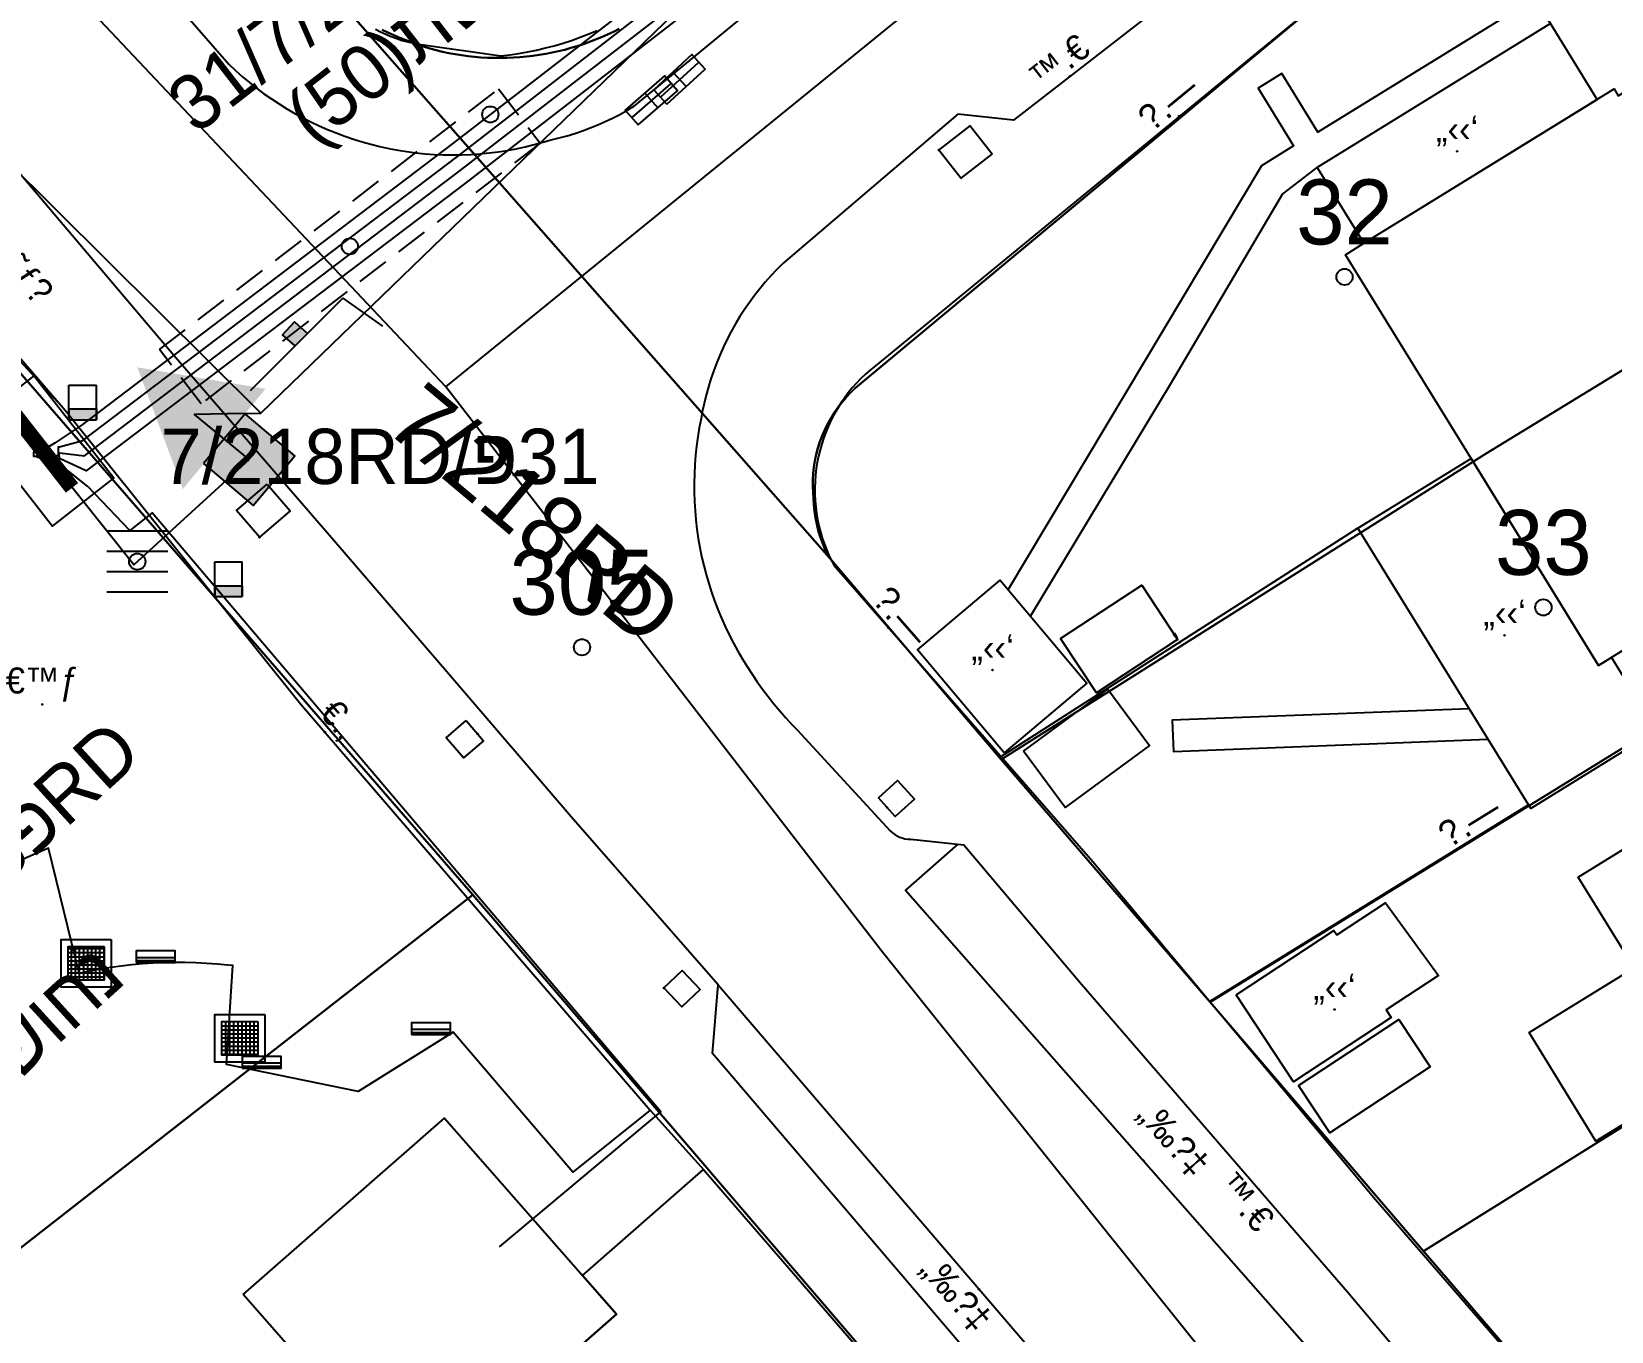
# Model space of a CAD drawing. Header units: metres. Extents: x 218299 to 220222, y 572714 to 574340.
# Drawn here: x 218847.65 to 218896.27, y 573191.46 to 573231.48 of the extents above; entities that cross this region are included whole.
import ezdxf
from ezdxf.enums import TextEntityAlignment as Align

# ---------------------------------------------------------------- set-up
doc = ezdxf.new("R2010")
doc.units = ezdxf.units.M
doc.header["$MEASUREMENT"] = 0
doc.linetypes.add('DASH15', pattern=[1.5, 1, -0.5])
for name, color, linetype in [('1602', 44, 'Continuous'), ('1603', 44, 'Continuous'), ('6011', 10, 'Continuous'), ('6091', 102, 'CABLEUNDEXIST03'), ('6151', 102, 'CABLEUNDEXIST03'), ('6201', 7, 'Continuous'), ('6241', 7, 'Continuous'), ('6370', 7, 'Continuous'), ('6512', 7, 'Continuous'), ('6522', 1, 'Continuous'), ('65231', 1, 'Continuous'), ('6701', 7, 'DASH15'), ('68154', 7, 'Continuous'), ('6910', 102, 'Continuous'), ('6911', 3, 'Continuous'), ('6916', 7, 'Continuous'), ('A_POINTS', 2, 'Continuous'), ('M2200', 253, 'Continuous'), ('M2207', 253, 'Continuous'), ('M2220', 253, 'Continuous'), ('M2401', 7, 'Continuous'), ('M2404', 7, 'Continuous'), ('M2407', 253, 'Continuous'), ('M2408', 253, 'Continuous'), ('M2420', 253, 'Continuous'), ('M2430', 253, 'Continuous'), ('M2601', 253, 'Continuous'), ('M2602', 253, 'Continuous'), ('M2605', 253, 'Continuous'), ('M2802', 253, 'Continuous'), ('M2809', 253, 'Continuous'), ('M4903', 253, 'Continuous'), ('M5202', 253, 'Continuous'), ('M5235', 253, 'Continuous'), ('M5250', 253, 'Continuous'), ('m5260', 253, 'Continuous')]:
    doc.layers.add(name, color=color, linetype=linetype)
doc.styles.add('HEBTXT', font='HEBTXT')
doc.styles.add('MAVAT_HEBTXT', font='HEBTXT')
doc.linetypes.add('CABLEUNDEXIST03', pattern='A,3.5,[222,elecad.shx,S=0.01,R=0,X=0,Y=0],1.5', length=5)

# ---------------------------------------------------------------- blocks, each defined once
blk = doc.blocks.new('6910')
at = {"layer": 'A_POINTS'}
blk.add_circle((0, 0), 0.25, dxfattribs=at)
at = {"color": 0, "style": 'HEBTXT', "flags": 1}
blk.add_attdef('CODE', (-2.918, 6.399), '', height=1.7, dxfattribs=at)
at = {"color": 0, "style": 'HEBTXT'}
for tag, p in [('PATH', (0.169, 4.708)), ('HTCH', (0.169, 2.708))]:
    blk.add_attdef(tag, text='', height=1.7, dxfattribs=at).set_placement(p, align=Align.MIDDLE_CENTER)
blk = doc.blocks.new('6911')
at = {"layer": 'A_POINTS'}
blk.add_circle((0, 0), 0.25, dxfattribs=at)
at = {"color": 0, "style": 'HEBTXT', "flags": 1}
blk.add_attdef('CODE', (-2.918, 6.399), '', height=1.7, dxfattribs=at)
at = {"color": 0, "style": 'HEBTXT'}
for tag, p in [('PATH', (0.169, 4.708)), ('HTCH', (0.169, 2.708))]:
    blk.add_attdef(tag, text='', height=1.7, dxfattribs=at).set_placement(p, align=Align.MIDDLE_CENTER)
blk = doc.blocks.new('68154')
at = {"color": 0}
for p, q in [((0.9375, 0.9375), (-0.9375, 0.9375)), ((0.9375, 0.3125), (-0.9375, 0.3125)), ((0.9375, -0.3125), (-0.9375, -0.3125)), ((0.9375, -0.9375), (-0.9375, -0.9375))]:
    blk.add_line(p, q, dxfattribs=at)
at = {"layer": 'A_POINTS'}
blk.add_circle((0, 0), 0.25, dxfattribs=at)
blk = doc.blocks.new('6522')
at = {"color": 0}
for points in [[(0.707, 0.707), (3.55, 3.55), (4.778, 2.689)], [(2.084, 2.082), (1.693, 2.422), (2.067, 2.83), (2.465, 2.465)]]:
    blk.add_lwpolyline(points, dxfattribs=at)
blk.add_solid([(2.083, 2.083), (1.693, 2.422), (2.465, 2.465), (2.067, 2.83)], dxfattribs=at)
at = {"color": 0, "style": 'HEBTXT'}
blk.add_attdef('PLACE', (4.757, 3.899), '', height=1.7, dxfattribs=at)
blk = doc.blocks.new('6201')
at = {"color": 0}
blk.add_solid([(-2, 1), (2, 1), (0, 4.464)], dxfattribs=at)
at = {"color": 0, "style": 'HEBTXT'}
for tag, p, height in [('TRN_NAME', (2.777, 4.893), 3), ('POWER', (2.777, 1.493), 2)]:
    blk.add_attdef(tag, p, '', height=height, dxfattribs=at)
blk = doc.blocks.new('6370')
at = {"color": 0}
blk.add_lwpolyline([(-1, -1), (1, -1), (1, 1), (-1, 1)], close=True, dxfattribs=at)
for points in [[(-0.991, 1.013), (1.003, 1.013), (-0.991, -1.013)], [(-0.991, -1.013), (1.003, -1.013), (1.003, 1.013)]]:
    blk.add_solid(points, dxfattribs=at)
at = {"color": 0, "style": 'HEBTXT'}
blk.add_attdef('POLE_NUM', (2.033, 2.706), '', height=2, dxfattribs=at)
at = {"color": 0, "style": 'HEBTXT', "flags": 1}
blk.add_attdef('MAP_TYPE', (2.063, -0.224), '', height=2, dxfattribs=at)
blk = doc.blocks.new('6241')
at = {"color": 0}
blk.add_lwpolyline([(-2, -1.2), (2, -1.2), (2, 1.2), (-2, 1.2)], close=True, dxfattribs=at)
blk.add_lwpolyline([(-2, -1.2), (2, -1.2), (2, 1.2), (-2, 1.2)], close=True, dxfattribs=at)
at = {"color": 0, "const_width": 0.48}
blk.add_lwpolyline([(-1.44, 0), (1.44, 0)], dxfattribs=at)
blk.add_lwpolyline([(-1.44, 0), (1.44, 0)], dxfattribs=at)
at = {"color": 0, "style": 'HEBTXT'}
blk.add_attdef('PIL_NAME', (2.42, 1.776), '', height=1.7, dxfattribs=at)
at = {"color": 0, "style": 'HEBTXT', "flags": 1}
for tag, p in [('TYPE', (2.43, -0.61)), ('MAP_TYPE', (2.423, -2.677))]:
    blk.add_attdef(tag, p, '', height=1.7, dxfattribs=at)
blk = doc.blocks.new('6916')
at = {"layer": 'A_POINTS'}
blk.add_circle((0, 0), 0.25, dxfattribs=at)
at = {"color": 0, "style": 'HEBTXT'}
for tag, p in [('HTCH', (0.006, 3.527)), ('PIPE', (0.049, 1.33))]:
    blk.add_attdef(tag, text='', height=1.7, dxfattribs=at).set_placement(p, align=Align.MIDDLE_CENTER)
blk = doc.blocks.new('1603')
at = {"layer": 'A_POINTS'}
blk.add_circle((0, 0), 0.25, dxfattribs=at)
at = {"color": 0, "style": 'HEBTXT'}
blk.add_attdef('PARCEL_NUM', text='', height=2, dxfattribs=at).set_placement((0, 1), align=Align.CENTER)
at = {"color": 0, "style": 'HEBTXT', "flags": 1}
blk.add_attdef('LOT_NUM', text='', height=2, dxfattribs=at).set_placement((0, -2.5), align=Align.CENTER)
blk = doc.blocks.new('M2404')
blk.add_circle((0, 0), 0.025)
at = {"style": 'MAVAT_HEBTXT'}
blk.add_attdef('NAME', text='', height=0.8, dxfattribs=at).set_placement((0, 1.592), align=Align.MIDDLE)
blk = doc.blocks.new('M2408')
blk.add_circle((0, 0), 0.025)
at = {"style": 'MAVAT_HEBTXT'}
blk.add_attdef('NAME', text='', height=0.8, dxfattribs=at).set_placement((0, 1.592), align=Align.MIDDLE)
blk = doc.blocks.new('M2809')
blk.add_circle((0, 0), 0.025)
at = {"style": 'MAVAT_HEBTXT'}
blk.add_attdef('NAME', text='', height=0.8, dxfattribs=at).set_placement((0, 1.592), align=Align.MIDDLE)
blk = doc.blocks.new('M2601')
blk.add_circle((0, 0), 0.025)
at = {"style": 'MAVAT_HEBTXT'}
blk.add_attdef('NAME', text='', height=0.8, dxfattribs=at).set_placement((0, 1.592), align=Align.MIDDLE)
blk = doc.blocks.new('M2602')
blk.add_circle((0, 0), 0.025)
at = {"style": 'MAVAT_HEBTXT'}
blk.add_attdef('NAME', text='', height=0.8, dxfattribs=at).set_placement((0, 1.592), align=Align.MIDDLE)
blk = doc.blocks.new('M2605')
blk.add_circle((0, 0), 0.025)
at = {"style": 'MAVAT_HEBTXT'}
blk.add_attdef('NAME', text='', height=0.8, dxfattribs=at).set_placement((0, 1.592), align=Align.MIDDLE)
blk = doc.blocks.new('M2207')
blk.add_circle((0, 0), 0.025)
at = {"style": 'MAVAT_HEBTXT'}
blk.add_attdef('NAME', text='', height=0.8, dxfattribs=at).set_placement((0, 1.592), align=Align.MIDDLE)
blk = doc.blocks.new('M5250')
blk.add_circle((0, 0), 0.025)
at = {"style": 'MAVAT_HEBTXT'}
blk.add_attdef('NAME', text='', height=0.8, dxfattribs=at).set_placement((0, 1.25), align=Align.MIDDLE)
blk = doc.blocks.new('M2430')
blk.add_circle((0, 0), 0.025)
at = {"style": 'MAVAT_HEBTXT'}
blk.add_attdef('NAME', text='', height=0.8, dxfattribs=at).set_placement((0, 1.25), align=Align.MIDDLE)
blk = doc.blocks.new('M4903')
blk.add_lwpolyline([(-1.602, -0.586), (1.602, -0.586), (1.602, 0.625), (-1.602, 0.625)], close=True)
for points in [[(-1.57, 0), (1.57, 0)], [(0, 0.625), (0, -0.586)]]:
    blk.add_lwpolyline(points)
at = {"style": 'MAVAT_HEBTXT', "flags": 1}
for tag, p in [('MARK', (0, 1.875)), ('IL', (0, -6.973))]:
    blk.add_attdef(tag, text='', height=0.8, dxfattribs=at).set_placement(p, align=Align.MIDDLE)
at = {"style": 'MAVAT_HEBTXT'}
for tag, p in [('HEIGHT', (0, -1.837)), ('NAME', (0, -4.405))]:
    blk.add_attdef(tag, text='', height=0.8, dxfattribs=at).set_placement(p, align=Align.MIDDLE)
blk = doc.blocks.new('M5202')
blk.add_lwpolyline([(-2, -0.53), (2, -0.53), (2, 0.67), (-2, 0.67)], close=True)
for points in [[(-2, 0), (2, 0)], [(-2, -0.33), (2, -0.33)]]:
    blk.add_lwpolyline(points)
at = {"style": 'MAVAT_HEBTXT', "flags": 1}
for tag, p in [('MARK', (0, 1.92)), ('HEIGHT', (0, -1.78)), ('NAME', (0, -4.35))]:
    blk.add_attdef(tag, text='', height=0.8, dxfattribs=at).set_placement(p, align=Align.MIDDLE)
blk = doc.blocks.new('*U89')
at = {"linetype": 'Continuous'}
for p, q in [((-0.845, 0), (-0.845, -0.663)), ((0.845, 0), (0.845, -0.663))]:
    blk.add_line(p, q, dxfattribs=at)
blk.add_solid([(-0.845, 0), (-0.845, -0.663), (0.845, -0.663)], dxfattribs=at)
at = {"linetype": 'Continuous', "extrusion": (0, 0, -1)}
blk.add_solid([(0.845, 0), (-0.845, 0), (-0.845, -0.663)], dxfattribs=at)
blk = doc.blocks.new('M5235')
for points in [[(-0.845, 1.471), (0.845, 1.471)], [(-0.845, -0.663), (-0.845, 1.471)], [(0.845, -0.663), (0.845, 1.471)], [(-0.845, 0), (0.845, 0)], [(-0.845, -0.663), (0.845, -0.663)]]:
    blk.add_lwpolyline(points)
at = {"linetype": 'Continuous'}
blk.add_blockref('*U89', (0, 0), dxfattribs=at)
at = {"style": 'MAVAT_HEBTXT', "flags": 1}
for tag, p in [('MARK', (0, 2.721)), ('HEIGHT', (0, -1.915)), ('NAME', (0, -4.483))]:
    blk.add_attdef(tag, text='', height=0.8, dxfattribs=at).set_placement(p, align=Align.MIDDLE)
blk = doc.blocks.new('5260')
h = blk.add_hatch()
h.set_pattern_fill('NET', color=256, scale=2, style=0)
h.paths.add_polyline_path([(1.173, 1.062), (-1.044, 1.062), (-1.044, -1.018), (1.173, -1.018)])
for points in [[(1.603, 1.493), (1.603, -1.449), (-1.475, -1.449), (-1.475, 1.493)], [(1.173, 1.062), (1.173, -1.018), (-1.044, -1.018), (-1.044, 1.062)]]:
    blk.add_lwpolyline(points, close=True)
at = {"style": 'HEBTXT'}
blk.add_attdef('HEIGHT', (1.943, 1.557), '', height=0.8, dxfattribs=at)
blk = doc.blocks.new('111')
at = {"layer": 'M2200'}
for points in [[(218895.881, 573211.968, 568.933), (218891.953, 573218.337, 568.933), (218888.084, 573224.611, 568.933), (218888.653, 573224.961, 568.944), (218896.356, 573229.712, 569.083), (218896.486, 573229.5, 569.083), (218897.585, 573230.178, 568.933), (218901.503, 573223.826, 568.933), (218899.946, 573222.866, 569.158), (218899.946, 573222.866, 569.158), (218903.389, 573217.283, 569.083), (218903.389, 573217.283, 569.083), (218903.65, 573217.444, 569.008), (218903.955, 573216.948, 569.008), (218898.804, 573213.771, 568.961)], [(218854.162, 573192.597, 566.233), (218860.354, 573198.03, 566.233), (218865.653, 573191.991, 566.233), (218859.462, 573186.558, 566.233), (218854.162, 573192.597, 566.233)]]:
    blk.add_polyline3d(points, close=True, dxfattribs=at)
at = {"layer": 'M2207'}
for points in [[(218888.653, 573224.961, 568.783), (218895.834, 573229.391, 568.783), (218894.395, 573231.724, 568.483), (218887.214, 573227.294, 568.483), (218888.653, 573224.961, 568.783)], [(218891.953, 573218.337, 568.933), (218895.881, 573211.968, 568.933), (218896.273, 573212.21, 568.783), (218897.666, 573209.951, 568.783), (218893.793, 573207.562, 568.633), (218888.472, 573216.19, 568.633)], [(218877.578, 573209.271, 568.258), (218874.91, 573212.442, 568.333), (218877.464, 573214.592, 568.258), (218880.131, 573211.42, 568.183), (218877.578, 573209.271, 568.258)], [(218879.321, 573212.794, 567.974), (218881.816, 573214.438, 567.902), (218882.918, 573212.766, 567.902), (218880.423, 573211.122, 567.977)], [(218878.175, 573209.329, 567.883), (218880.774, 573211.24, 567.958), (218882.052, 573209.502, 568.033), (218879.455, 573207.589, 567.959), (218878.175, 573209.329, 567.883)], [(218898.578, 573207.502, 569.158), (218904.396, 573198.051, 568.933), (218901.042, 573195.987, 568.783), (218899.004, 573199.295, 568.858), (218895.797, 573197.321, 568.708), (218893.737, 573200.667, 568.858), (218896.971, 573202.658, 568.858), (218895.25, 573205.453, 568.708)], [(218884.719, 573201.823, 568.933), (218887.73, 573203.807, 568.933), (218887.819, 573203.672, 568.933), (218889.323, 573204.663, 568.558), (218890.95, 573202.422, 568.408), (218889.339, 573201.362, 569.008), (218889.494, 573201.127, 569.008), (218886.484, 573199.144, 568.858)], [(218886.647, 573199.039, 568.783), (218889.732, 573201.071, 568.483), (218890.692, 573199.614, 568.333), (218887.607, 573197.581, 568.333)]]:
    blk.add_polyline3d(points, close=True, dxfattribs=at)
at = {"layer": 'M2220', "lineweight": -3}
blk.add_lwpolyline([(218844.523, 573224.623), (218848.679, 573219.82), (218855.92, 573210.786), (218866.683, 573198.273), (218868.329, 573196.453), (218875.714, 573187.915), (218877.037, 573186.387), (218885.446, 573176.682), (218886.333, 573175.657), (218893.84, 573166.915), (218895.878, 573164.542)], dxfattribs=at)
at = {"layer": 'M2401'}
for points in [[(218900.092, 573163.313, 563.869), (218896.005, 573168.04, 563.794), (218891.947, 573172.745, 563.569), (218885.781, 573180.053, 563.494), (218885.764, 573182.15, 563.494), (218884.772, 573183.349, 563.494), (218882.432, 573183.805, 563.344), (218876.136, 573191.194, 563.194), (218868.604, 573200.015, 562.819), (218868.781, 573202.132, 562.819), (218864.32, 573207.229, 562.744), (218860.486, 573211.697, 562.669), (218856.946, 573215.813, 562.444), (218852.027, 573221.51, 562.294), (218844.528, 573230.349, 561.994)], [(218885.542, 573234.718, 564.169), (218877.87, 573228.755, 563.644), (218876.158, 573228.932, 563.494), (218870.769, 573224.344, 563.269), (218870.583, 573224.157, 563.251), (218870.402, 573223.965, 563.234), (218870.227, 573223.767, 563.218), (218870.059, 573223.564, 563.201), (218869.896, 573223.356, 563.185), (218869.74, 573223.143, 563.168), (218869.59, 573222.926, 563.153), (218869.447, 573222.704, 563.137), (218869.311, 573222.478, 563.122), (218869.182, 573222.248, 563.107), (218869.059, 573222.014, 563.092), (218868.944, 573221.776, 563.078), (218868.836, 573221.535, 563.064), (218868.736, 573221.291, 563.05), (218868.642, 573221.044, 563.037), (218868.557, 573220.794, 563.024), (218868.479, 573220.542, 563.012), (218868.408, 573220.287, 563), (218868.346, 573220.03, 562.988), (218868.291, 573219.772, 562.977), (218868.252, 573219.563, 562.969), (218868.198, 573219.284, 562.957), (218868.152, 573219.003, 562.947), (218868.114, 573218.72, 562.937), (218868.083, 573218.437, 562.929), (218868.061, 573218.153, 562.921), (218868.046, 573217.868, 562.914), (218868.04, 573217.583, 562.908), (218868.041, 573217.298, 562.903), (218868.05, 573217.013, 562.899), (218868.067, 573216.729, 562.896), (218868.092, 573216.445, 562.894), (218868.125, 573216.161, 562.892), (218868.166, 573215.879, 562.892), (218868.215, 573215.598, 562.892), (218868.271, 573215.319, 562.894), (218868.336, 573215.041, 562.896), (218868.408, 573214.765, 562.899), (218868.487, 573214.492, 562.904), (218868.575, 573214.22, 562.909), (218868.669, 573213.951, 562.915), (218868.772, 573213.685, 562.922), (218868.881, 573213.422, 562.93), (218868.998, 573213.162, 562.938), (218869.122, 573212.906, 562.948), (218869.253, 573212.653, 562.958), (218869.379, 573212.426, 562.969), (218869.52, 573212.18, 562.957), (218869.667, 573211.937, 562.949), (218869.821, 573211.698, 562.945), (218869.98, 573211.463, 562.945), (218870.145, 573211.232, 562.948), (218870.316, 573211.005, 562.956), (218870.492, 573210.782, 562.967), (218870.673, 573210.564, 562.982), (218870.86, 573210.351, 563.001), (218871.052, 573210.142, 563.023), (218871.206, 573209.982, 563.044), (218874.077, 573206.873, 563.044), (218874.142, 573206.816, 563.044), (218874.212, 573206.765, 563.044), (218874.286, 573206.721, 563.044), (218874.364, 573206.684, 563.044), (218874.445, 573206.655, 563.044), (218874.529, 573206.633, 563.044), (218874.614, 573206.619, 563.044), (218874.7, 573206.613, 563.044), (218874.712, 573206.613, 563.044), (218876.344, 573206.446, 563.044), (218879.965, 573202.156, 563.269), (218884.011, 573197.461, 563.344), (218888.153, 573192.686, 563.494), (218890.784, 573189.558, 563.569)], [(218849.921, 573234.837, 562.234), (218853.717, 573230.471, 562.534), (218853.923, 573230.278, 562.531), (218854.134, 573230.091, 562.529), (218854.35, 573229.91, 562.528), (218854.571, 573229.736, 562.526), (218854.798, 573229.567, 562.525), (218855.028, 573229.405, 562.525), (218855.264, 573229.25, 562.525), (218855.503, 573229.101, 562.525), (218855.747, 573228.96, 562.525), (218855.995, 573228.825, 562.526), (218856.246, 573228.697, 562.527), (218856.501, 573228.577, 562.529), (218856.759, 573228.463, 562.531), (218857.02, 573228.357, 562.533), (218857.285, 573228.259, 562.536), (218857.551, 573228.168, 562.539), (218857.821, 573228.085, 562.542), (218858.092, 573228.009, 562.546), (218858.366, 573227.941, 562.549), (218858.641, 573227.881, 562.554), (218858.918, 573227.829, 562.558), (218859.197, 573227.784, 562.563), (218859.476, 573227.748, 562.569), (218859.757, 573227.719, 562.574), (218860.038, 573227.699, 562.58), (218860.319, 573227.686, 562.587), (218860.601, 573227.682, 562.593), (218860.883, 573227.685, 562.6), (218861.165, 573227.696, 562.607), (218861.446, 573227.716, 562.615), (218861.726, 573227.743, 562.622), (218862.006, 573227.778, 562.63), (218862.284, 573227.821, 562.639), (218862.562, 573227.872, 562.647), (218862.837, 573227.931, 562.656), (218863.111, 573227.998, 562.665), (218863.383, 573228.072, 562.675), (218863.642, 573228.151, 562.684), (218863.885, 573228.208, 562.72), (218864.127, 573228.272, 562.755), (218864.367, 573228.344, 562.787), (218864.604, 573228.424, 562.818), (218864.84, 573228.511, 562.848), (218865.072, 573228.605, 562.875), (218865.302, 573228.706, 562.901), (218865.529, 573228.815, 562.924), (218865.752, 573228.931, 562.946), (218865.972, 573229.053, 562.965), (218866.188, 573229.182, 562.983), (218866.195, 573229.186, 562.984), (218871.715, 573233.725, 563.434)]]:
    blk.add_polyline3d(points, dxfattribs=at)
at = {"layer": 'M2404'}
for points in [[(218900.092, 573163.313, 563.869), (218896.005, 573168.04, 563.794), (218891.947, 573172.745, 563.569), (218885.781, 573180.053, 563.494), (218885.764, 573182.15, 563.494), (218884.772, 573183.349, 563.494), (218882.432, 573183.805, 563.344), (218876.136, 573191.194, 563.194), (218868.604, 573200.015, 562.819), (218868.781, 573202.132, 562.819), (218864.32, 573207.229, 562.744), (218860.486, 573211.697, 562.669), (218856.946, 573215.813, 562.444), (218852.027, 573221.51, 562.294), (218844.528, 573230.349, 561.994)], [(218885.542, 573234.718, 564.169), (218877.87, 573228.755, 563.644), (218876.158, 573228.932, 563.494), (218870.769, 573224.344, 563.269), (218870.583, 573224.157, 563.251), (218870.402, 573223.965, 563.234), (218870.227, 573223.767, 563.218), (218870.059, 573223.564, 563.201), (218869.896, 573223.356, 563.185), (218869.74, 573223.143, 563.168), (218869.59, 573222.926, 563.153), (218869.447, 573222.704, 563.137), (218869.311, 573222.478, 563.122), (218869.182, 573222.248, 563.107), (218869.059, 573222.014, 563.092), (218868.944, 573221.776, 563.078), (218868.836, 573221.535, 563.064), (218868.736, 573221.291, 563.05), (218868.642, 573221.044, 563.037), (218868.557, 573220.794, 563.024), (218868.479, 573220.542, 563.012), (218868.408, 573220.287, 563), (218868.346, 573220.03, 562.988), (218868.291, 573219.772, 562.977), (218868.252, 573219.563, 562.969), (218868.198, 573219.284, 562.957), (218868.152, 573219.003, 562.947), (218868.114, 573218.72, 562.937), (218868.083, 573218.437, 562.929), (218868.061, 573218.153, 562.921), (218868.046, 573217.868, 562.914), (218868.04, 573217.583, 562.908), (218868.041, 573217.298, 562.903), (218868.05, 573217.013, 562.899), (218868.067, 573216.729, 562.896), (218868.092, 573216.445, 562.894), (218868.125, 573216.161, 562.892), (218868.166, 573215.879, 562.892), (218868.215, 573215.598, 562.892), (218868.271, 573215.319, 562.894), (218868.336, 573215.041, 562.896), (218868.408, 573214.765, 562.899), (218868.487, 573214.492, 562.904), (218868.575, 573214.22, 562.909), (218868.669, 573213.951, 562.915), (218868.772, 573213.685, 562.922), (218868.881, 573213.422, 562.93), (218868.998, 573213.162, 562.938), (218869.122, 573212.906, 562.948), (218869.253, 573212.653, 562.958), (218869.379, 573212.426, 562.969), (218869.52, 573212.18, 562.957), (218869.667, 573211.937, 562.949), (218869.821, 573211.698, 562.945), (218869.98, 573211.463, 562.945), (218870.145, 573211.232, 562.948), (218870.316, 573211.005, 562.956), (218870.492, 573210.782, 562.967), (218870.673, 573210.564, 562.982), (218870.86, 573210.351, 563.001), (218871.052, 573210.142, 563.023), (218871.206, 573209.982, 563.044), (218874.077, 573206.873, 563.044), (218874.142, 573206.816, 563.044), (218874.212, 573206.765, 563.044), (218874.286, 573206.721, 563.044), (218874.364, 573206.684, 563.044), (218874.445, 573206.655, 563.044), (218874.529, 573206.633, 563.044), (218874.614, 573206.619, 563.044), (218874.7, 573206.613, 563.044), (218874.712, 573206.613, 563.044), (218876.344, 573206.446, 563.044), (218879.965, 573202.156, 563.269), (218884.011, 573197.461, 563.344), (218888.153, 573192.686, 563.494), (218890.784, 573189.558, 563.569)], [(218849.921, 573234.837, 562.234), (218853.717, 573230.471, 562.534), (218853.923, 573230.278, 562.531), (218854.134, 573230.091, 562.529), (218854.35, 573229.91, 562.528), (218854.571, 573229.736, 562.526), (218854.798, 573229.567, 562.525), (218855.028, 573229.405, 562.525), (218855.264, 573229.25, 562.525), (218855.503, 573229.101, 562.525), (218855.747, 573228.96, 562.525), (218855.995, 573228.825, 562.526), (218856.246, 573228.697, 562.527), (218856.501, 573228.577, 562.529), (218856.759, 573228.463, 562.531), (218857.02, 573228.357, 562.533), (218857.285, 573228.259, 562.536), (218857.551, 573228.168, 562.539), (218857.821, 573228.085, 562.542), (218858.092, 573228.009, 562.546), (218858.366, 573227.941, 562.549), (218858.641, 573227.881, 562.554), (218858.918, 573227.829, 562.558), (218859.197, 573227.784, 562.563), (218859.476, 573227.748, 562.569), (218859.757, 573227.719, 562.574), (218860.038, 573227.699, 562.58), (218860.319, 573227.686, 562.587), (218860.601, 573227.682, 562.593), (218860.883, 573227.685, 562.6), (218861.165, 573227.696, 562.607), (218861.446, 573227.716, 562.615), (218861.726, 573227.743, 562.622), (218862.006, 573227.778, 562.63), (218862.284, 573227.821, 562.639), (218862.562, 573227.872, 562.647), (218862.837, 573227.931, 562.656), (218863.111, 573227.998, 562.665), (218863.383, 573228.072, 562.675), (218863.642, 573228.151, 562.684), (218863.885, 573228.208, 562.72), (218864.127, 573228.272, 562.755), (218864.367, 573228.344, 562.787), (218864.604, 573228.424, 562.818), (218864.84, 573228.511, 562.848), (218865.072, 573228.605, 562.875), (218865.302, 573228.706, 562.901), (218865.529, 573228.815, 562.924), (218865.752, 573228.931, 562.946), (218865.972, 573229.053, 562.965), (218866.188, 573229.182, 562.983), (218866.195, 573229.186, 562.984), (218871.715, 573233.725, 563.434)]]:
    blk.add_polyline3d(points, dxfattribs=at)
at = {"layer": 'M2407'}
for points in [[(218894.395, 573231.724, 566.083), (218893.914, 573232.503, 566.083), (218887.239, 573228.386, 566.008), (218886.128, 573230.188, 565.933), (218885.398, 573229.738, 565.933), (218886.493, 573227.962, 566.008), (218885.502, 573227.351, 566.008), (218877.705, 573214.305, 565.786)], [(218878.395, 573213.484, 565.786), (218882.704, 573220.629, 565.858), (218886.154, 573226.473, 566.083), (218887.214, 573227.294, 566.083)], [(218891.898, 573210.635, 566.202), (218882.753, 573210.279, 565.933), (218882.79, 573209.32, 565.933), (218892.476, 573209.697, 566.22)]]:
    blk.add_polyline3d(points, dxfattribs=at)
at = {"layer": 'M2408'}
for points in [[(218839.026, 573230.307, 562.215), (218844.371, 573224.5, 562.215), (218848.678, 573219.82, 562.215)], [(218864.309, 573196.37, 562.931), (218860.624, 573200.68, 562.931), (218857.696, 573198.852, 562.931), (218853.646, 573199.68, 562.931), (218853.839, 573202.724, 562.931), (218853.687, 573202.741, 562.934), (218853.36, 573202.772, 562.94), (218853.031, 573202.795, 562.943), (218852.703, 573202.811, 562.944), (218852.374, 573202.819, 562.942), (218852.045, 573202.82, 562.937), (218851.716, 573202.813, 562.93), (218851.387, 573202.798, 562.92), (218851.059, 573202.776, 562.908), (218850.731, 573202.747, 562.893), (218850.405, 573202.709, 562.876), (218850.08, 573202.665, 562.856), (218849.755, 573202.613, 562.833), (218849.433, 573202.553, 562.808), (218849.112, 573202.486, 562.781), (218848.168, 573206.344, 562.781), (218844.599, 573204.789, 562.631)], [(218866.683, 573198.273, 562.83), (218868.329, 573196.453, 562.83)]]:
    blk.add_polyline3d(points, dxfattribs=at)
at = {"layer": 'M2420', "lineweight": -3, "flags": 128}
blk.add_lwpolyline([(218860.394, 573220.541), (218894.8, 573248.5)], dxfattribs=at)
at = {"layer": 'M2420', "linetype": 'Continuous', "lineweight": -3}
for points in [[(218860.394, 573220.541), (218849.41, 573232.19), (218843, 573240.31), (218842.218, 573241.285)], [(218912.09, 573155.38), (218873.8, 573203.19), (218860.394, 573220.541)]]:
    blk.add_lwpolyline(points, dxfattribs=at)
at = {"layer": 'M2430'}
for points in [[(218876.156, 573206.465, 563.044), (218874.55, 573205.053, 563.044), (218889.447, 573188.107, 563.494), (218890.771, 573189.272, 563.494)], [(218868.781, 573202.132, 562.594), (218880.625, 573188.308, 563.194), (218884.772, 573183.349, 563.344)]]:
    blk.add_polyline3d(points, dxfattribs=at)
at = {"layer": 'M2601'}
blk.add_polyline3d([(218888.472, 573216.19, 567.827), (218877.488, 573209.16, 567.827)], dxfattribs=at)
at = {"layer": 'M2602'}
for points in [[(218848.678, 573219.82, 563.081), (218855.92, 573210.786, 563.231), (218866.683, 573198.273, 563.531), (218864.309, 573196.37, 563.531)], [(218864.605, 573193.185, 563.606), (218868.329, 573196.453, 563.606), (218875.714, 573187.915, 563.756), (218886.333, 573175.657, 563.981), (218895.878, 573164.542, 564.546)]]:
    blk.add_polyline3d(points, dxfattribs=at)
at = {"layer": 'M2605'}
for points in [[(218858.231, 573231.558, 564.602), (218858.389, 573231.474, 564.602), (218858.551, 573231.396, 564.602), (218858.716, 573231.327, 564.602), (218858.884, 573231.264, 564.602), (218859.054, 573231.209, 564.602), (218859.227, 573231.162, 564.602), (218859.402, 573231.123, 564.602), (218859.578, 573231.091, 564.602), (218859.635, 573231.082, 564.602), (218862.088, 573230.736, 564.602), (218862.366, 573230.768, 564.602), (218862.642, 573230.808, 564.602), (218862.918, 573230.855, 564.602), (218863.192, 573230.91, 564.602), (218863.464, 573230.974, 564.602), (218863.735, 573231.045, 564.602), (218864.003, 573231.123, 564.602), (218864.269, 573231.209, 564.602), (218864.533, 573231.303, 564.602), (218864.793, 573231.405, 564.602), (218865.051, 573231.513, 564.602)], [(218890.456, 573235.025, 565.802), (218873.617, 573221.192, 565.802), (218873.464, 573221.067, 565.808), (218873.317, 573220.937, 565.813), (218873.175, 573220.8, 565.817), (218873.039, 573220.658, 565.821), (218872.908, 573220.51, 565.825), (218872.784, 573220.357, 565.827), (218872.666, 573220.199, 565.829), (218872.554, 573220.037, 565.831), (218872.449, 573219.87, 565.832), (218872.351, 573219.699, 565.832), (218872.26, 573219.525, 565.831), (218872.176, 573219.346, 565.83), (218872.1, 573219.165, 565.829), (218872.03, 573218.98, 565.826), (218871.969, 573218.793, 565.823), (218871.915, 573218.604, 565.82), (218871.868, 573218.412, 565.816), (218871.83, 573218.219, 565.811), (218871.799, 573218.025, 565.805), (218871.776, 573217.829, 565.799), (218871.761, 573217.633, 565.793), (218871.754, 573217.436, 565.786), (218871.755, 573217.239, 565.778), (218871.764, 573217.042, 565.77), (218871.781, 573216.846, 565.761), (218871.806, 573216.651, 565.752), (218871.839, 573216.457, 565.742), (218871.88, 573216.264, 565.732), (218871.928, 573216.074, 565.721), (218871.984, 573215.885, 565.71), (218872.048, 573215.699, 565.698), (218872.119, 573215.516, 565.686), (218872.198, 573215.335, 565.674), (218872.284, 573215.159, 565.661), (218872.346, 573215.041, 565.652), (218880.311, 573205.932, 565.952), (218889.012, 573195.525, 566.252), (218896.991, 573186.324, 565.952)], [(218893.726, 573207.671, 566.627), (218883.916, 573201.62, 566.627)]]:
    blk.add_polyline3d(points, dxfattribs=at)
at = {"layer": 'M2802'}
blk.add_polyline3d([(218877.037, 573186.387, 562.931), (218874.695, 573184.713, 562.931), (218870.632, 573188.83, 562.931), (218863.211, 573182.925, 562.931), (218860.783, 573185.648, 562.931), (218859.757, 573186.817, 562.931), (218865.653, 573191.991, 562.931), (218864.605, 573193.185, 562.931), (218868.329, 573196.453, 562.931), (218875.714, 573187.915, 563.381), (218877.037, 573186.387, 563.381)], close=True, dxfattribs=at)
at = {"layer": 'M2809'}
blk.add_polyline3d([(218844.523, 573224.623, 562.781), (218848.678, 573219.82, 562.781), (218855.92, 573210.786, 562.631), (218866.683, 573198.273, 562.631), (218864.309, 573196.37, 562.931), (218860.624, 573200.68, 562.931), (218857.696, 573198.852, 562.931), (218853.646, 573199.68, 562.931), (218853.839, 573202.724, 562.931), (218853.687, 573202.741, 562.934), (218853.36, 573202.772, 562.94), (218853.031, 573202.795, 562.943), (218852.703, 573202.811, 562.944), (218852.374, 573202.819, 562.942), (218852.045, 573202.82, 562.937), (218851.716, 573202.813, 562.93), (218851.387, 573202.798, 562.92), (218851.059, 573202.776, 562.908), (218850.731, 573202.747, 562.893), (218850.405, 573202.709, 562.876), (218850.08, 573202.665, 562.856), (218849.755, 573202.613, 562.833), (218849.433, 573202.553, 562.808), (218849.112, 573202.486, 562.781), (218848.168, 573206.344, 562.781), (218844.599, 573204.789, 562.631)], dxfattribs=at)
at = {"layer": 'M5250'}
for points in [[(218877.21, 573227.713, 563.494), (218876.25, 573226.964, 563.494), (218875.572, 573227.833, 563.494), (218876.532, 573228.582, 563.494), (218877.21, 573227.713, 563.494)], [(218854.893, 573217.543, 562.371), (218855.601, 573216.723, 562.371), (218854.66, 573215.911, 562.371), (218853.952, 573216.731, 562.371), (218854.893, 573217.543, 562.371)], [(218861.021, 573210.266, 562.671), (218861.551, 573209.648, 562.671), (218860.938, 573209.123, 562.671), (218860.409, 573209.74, 562.671), (218861.021, 573210.266, 562.671)], [(218873.713, 573207.886, 563.055), (218874.303, 573208.42, 563.055), (218874.82, 573207.848, 563.055), (218874.23, 573207.315, 563.055), (218873.713, 573207.886, 563.055)], [(218868.225, 573201.995, 562.821), (218867.663, 573201.458, 562.821), (218867.108, 573202.037, 562.821), (218867.67, 573202.575, 562.821), (218868.225, 573201.995, 562.821)]]:
    blk.add_polyline3d(points, dxfattribs=at)
at = {"layer": 'M2207'}
ref = blk.add_blockref('M2207', (218891.524, 573227.793), dxfattribs=dict(at, xscale=0.5, yscale=0.5, zscale=0.5))
ref.add_attrib('NAME', '„‹‹‘', dxfattribs={"layer": '0', "height": 0.8, "style": 'MAVAT_HEBTXT'}).set_placement((218891.524, 573228.418), align=Align.MIDDLE)
ref = blk.add_blockref('M2207', (218892.985, 573212.893), dxfattribs=dict(at, xscale=0.5, yscale=0.5, zscale=0.5))
ref.add_attrib('NAME', '„‹‹‘', dxfattribs={"layer": '0', "height": 0.8, "style": 'MAVAT_HEBTXT'}).set_placement((218892.985, 573213.518), align=Align.MIDDLE)
ref = blk.add_blockref('M2207', (218877.225, 573211.827), dxfattribs=dict(at, xscale=0.5, yscale=0.5, zscale=0.5))
ref.add_attrib('NAME', '„‹‹‘', dxfattribs={"layer": '0', "height": 0.8, "style": 'MAVAT_HEBTXT'}).set_placement((218877.225, 573212.452), align=Align.MIDDLE)
ref = blk.add_blockref('M2207', (218887.748, 573201.377), dxfattribs=dict(at, xscale=0.5, yscale=0.5, zscale=0.5))
ref.add_attrib('NAME', '„‹‹‘', dxfattribs={"layer": '0', "height": 0.8, "style": 'MAVAT_HEBTXT'}).set_placement((218887.748, 573202.002), align=Align.MIDDLE)
at = {"layer": 'M2404'}
ref = blk.add_blockref('M2404', (218879.603, 573230.102), dxfattribs=dict(at, xscale=0.5, yscale=0.5, zscale=0.5))
ref.add_attrib('NAME', '™.€', dxfattribs={"layer": '0', "height": 0.8, "rotation": 37.8557, "style": 'MAVAT_HEBTXT'}).set_placement((218879.265, 573230.536), align=Align.MIDDLE)
ref = blk.add_blockref('M2404', (218885.427, 573195.829), dxfattribs=dict(at, xscale=0.5, yscale=0.5, zscale=0.5))
ref.add_attrib('NAME', '™.€', dxfattribs={"layer": '0', "height": 0.8, "rotation": 310.436, "style": 'MAVAT_HEBTXT'}).set_placement((218885.008, 573195.472), align=Align.MIDDLE)
at = {"layer": 'M2408'}
ref = blk.add_blockref('M2408', (218843.852, 573225.064), dxfattribs=dict(at, xscale=0.5, yscale=0.5, zscale=0.5))
ref.add_attrib('NAME', '„‹˜ƒ\x8e', dxfattribs={"layer": '0', "height": 0.8, "rotation": 312.6269, "style": 'MAVAT_HEBTXT'}).set_placement((218847.246, 573224.038), align=Align.MIDDLE)
at = {"layer": 'M2430'}
ref = blk.add_blockref('M2430', (218881.875, 573196.721), dxfattribs=dict(at, xscale=0.5, yscale=0.5, zscale=0.5))
ref.add_attrib('NAME', '„‰\x90‡', dxfattribs={"layer": '0', "height": 0.8, "rotation": 311.3175, "style": 'MAVAT_HEBTXT'}).set_placement((218882.761, 573197.361), align=Align.MIDDLE)
ref = blk.add_blockref('M2430', (218876.805, 573192.766), dxfattribs=dict(at, xscale=0.5, yscale=0.5, zscale=0.5))
ref.add_attrib('NAME', '„‰\x90‡', dxfattribs={"layer": '0', "height": 0.8, "rotation": 310.5882, "style": 'MAVAT_HEBTXT'}).set_placement((218876.071, 573192.598), align=Align.MIDDLE)
at = {"layer": 'M2601'}
ref = blk.add_blockref('M2601', (218882.98, 573212.675), dxfattribs=dict(at, xscale=0.5, yscale=0.5, zscale=0.5))
ref.add_attrib('NAME', '‚', dxfattribs={"layer": '0', "height": 0.8, "rotation": 32.6228, "style": 'MAVAT_HEBTXT'}).set_placement((218882.684, 573213.138), align=Align.MIDDLE)
at = {"layer": 'M2602'}
ref = blk.add_blockref('M2602', (218856.67, 573209.914), dxfattribs=dict(at, xscale=0.5, yscale=0.5, zscale=0.5))
ref.add_attrib('NAME', '€.‚', dxfattribs={"layer": '0', "height": 0.8, "rotation": 310.699, "style": 'MAVAT_HEBTXT'}).set_placement((218857.087, 573210.273), align=Align.MIDDLE)
at = {"layer": 'M2605'}
ref = blk.add_blockref('M2605', (218882.971, 573228.876), dxfattribs=dict(at, xscale=0.5, yscale=0.5, zscale=0.5))
ref.add_attrib('NAME', '\x9a.—', dxfattribs={"layer": '0', "height": 0.8, "rotation": 39.401, "style": 'MAVAT_HEBTXT'}).set_placement((218882.622, 573229.301), align=Align.MIDDLE)
ref = blk.add_blockref('M2605', (218874.019, 573213.127), dxfattribs=dict(at, xscale=0.5, yscale=0.5, zscale=0.5))
ref.add_attrib('NAME', '\x9a.—', dxfattribs={"layer": '0', "height": 0.8, "rotation": 311.1663, "style": 'MAVAT_HEBTXT'}).set_placement((218874.433, 573213.489), align=Align.MIDDLE)
ref = blk.add_blockref('M2605', (218892.182, 573206.718), dxfattribs=dict(at, xscale=0.5, yscale=0.5, zscale=0.5))
ref.add_attrib('NAME', '\x9a.—', dxfattribs={"layer": '0', "height": 0.8, "rotation": 31.6646, "style": 'MAVAT_HEBTXT'}).set_placement((218891.893, 573207.186), align=Align.MIDDLE)
at = {"layer": 'M2809'}
ref = blk.add_blockref('M2809', (218847.976, 573210.767, 562.931), dxfattribs=dict(at, xscale=0.5, yscale=0.5, zscale=0.5))
ref.add_attrib('NAME', '€™ƒ', dxfattribs={"layer": '0', "height": 0.8, "style": 'MAVAT_HEBTXT'}).set_placement((218847.976, 573211.392, 562.931), align=Align.MIDDLE)
at = {"layer": 'M4903'}
for p, xscale, yscale, zscale, rotation in [((218867.595, 573230, 563.027), 0.4999999999999999, 0.4999999999999999, 0.4999999999999999, 42.60141607195877), ((218866.727, 573229.351, 562.952), 0.5, 0.5, 0.5, 41.11435222657923)]:
    blk.add_blockref('M4903', p, dxfattribs=dict(at, xscale=xscale, yscale=yscale, zscale=zscale, rotation=rotation))
at = {"layer": 'M5202', "xscale": 0.3, "yscale": 0.3, "zscale": 0.3}
for p in [(218851.462, 573202.977, 562.969), (218859.943, 573200.768, 563.044), (218854.724, 573199.73, 563.044)]:
    blk.add_blockref('M5202', p, dxfattribs=at)
at = {"layer": 'M5235', "xscale": 0.5, "yscale": 0.5, "zscale": 0.5}
for p in [(218849.219, 573219.863, 562.444), (218853.704, 573214.418, 562.444)]:
    blk.add_blockref('M5235', p, dxfattribs=at)
at = {"layer": 'M5250', "xscale": 0.5, "yscale": 0.5, "zscale": 0.5}
for p in [(218875.572, 573227.833, 563.494), (218854.66, 573215.911, 562.371), (218861.369, 573209.86, 562.671), (218873.975, 573207.597, 563.055), (218867.108, 573202.037, 562.821)]:
    blk.add_blockref('M5250', p, dxfattribs=at)
at = {"layer": 'm5260', "xscale": 0.5, "yscale": 0.5, "zscale": 0.5}
for p in [(218849.295, 573202.787, 562.744), (218854.02, 573200.475, 562.894)]:
    blk.add_blockref('5260', p, dxfattribs=at)

msp = doc.modelspace()

# ---------------------------------------------------------------- linework, layer by layer
at = {"layer": '1602'}
for points in [[(218894.406, 573238.331), (218872.996, 573220.501), (218872.8517, 573220.3626), (218872.7145, 573220.2171), (218872.5847, 573220.0649), (218872.4627, 573219.9064), (218872.3488, 573219.7421), (218872.2432, 573219.5722), (218872.1463, 573219.3973), (218872.0582, 573219.2178), (218871.9792, 573219.0341), (218871.9095, 573218.8466), (218871.8492, 573218.656), (218871.7986, 573218.4625), (218871.7577, 573218.2668), (218871.7266, 573218.0692), (218871.7054, 573217.8704), (218871.6942, 573217.6707), (218871.693, 573217.4707), (218871.716, 573217.111), (218871.725, 573216.9112), (218871.7441, 573216.7122), (218871.773, 573216.5143), (218871.8118, 573216.3181), (218871.8604, 573216.1241), (218871.9185, 573215.9328), (218871.9862, 573215.7446), (218872.0632, 573215.56), (218872.205, 573215.274), (218857.386, 573232.121)], [(218899.756, 573222.971), (218892.416, 573218.491), (218877.486, 573209.071), (218873.261, 573214.034), (218872.205, 573215.274), (218872.0632, 573215.56), (218871.9862, 573215.7446), (218871.9185, 573215.9328), (218871.8604, 573216.1241), (218871.8118, 573216.3181), (218871.773, 573216.5143), (218871.7441, 573216.7122), (218871.725, 573216.9112), (218871.716, 573217.111), (218871.693, 573217.4707), (218871.6942, 573217.6707), (218871.7054, 573217.8704), (218871.7266, 573218.0692), (218871.7577, 573218.2668), (218871.7986, 573218.4625), (218871.8492, 573218.656), (218871.9095, 573218.8466), (218871.9792, 573219.0341), (218872.0582, 573219.2178), (218872.1463, 573219.3973), (218872.2432, 573219.5722), (218872.3488, 573219.7421), (218872.4627, 573219.9064), (218872.5847, 573220.0649), (218872.7145, 573220.2171), (218872.8517, 573220.3626), (218872.996, 573220.501), (218894.406, 573238.331)], [(218857.386, 573232.121), (218872.205, 573215.274), (218873.261, 573214.034), (218877.486, 573209.071), (218883.926, 573201.601), (218890.486, 573193.931), (218896.816, 573186.561), (218907.286, 573174.391), (218914.886, 573165.981)], [(218865.7328, 573231.5659), (218865.5541, 573231.4759), (218865.3733, 573231.3905), (218865.1904, 573231.3096), (218865.0055, 573231.2333), (218864.8188, 573231.1616), (218864.6303, 573231.0947), (218864.4403, 573231.0325), (218864.2487, 573230.975), (218864.0558, 573230.9223), (218863.8616, 573230.8745), (218863.6663, 573230.8316), (218863.4699, 573230.7935), (218863.2727, 573230.7604), (218863.0747, 573230.7322), (218862.876, 573230.709), (218862.6769, 573230.6907), (218862.4773, 573230.6775), (218862.2775, 573230.6692), (218862.0775, 573230.6659), (218861.8775, 573230.6676), (218861.6777, 573230.6743), (218861.478, 573230.686), (218861.2787, 573230.7027), (218861.0799, 573230.7244), (218860.8817, 573230.7511), (218860.6842, 573230.7826), (218860.4876, 573230.8192), (218860.2919, 573230.8606), (218860.0973, 573230.9069), (218859.904, 573230.958), (218859.54, 573231.0757), (218859.3516, 573231.1427), (218859.1645, 573231.2135), (218858.9789, 573231.288), (218858.7949, 573231.3662), (218858.6124, 573231.4481), (218858.4316, 573231.5336)], [(218858.4316, 573231.5336), (218858.6124, 573231.4481), (218858.7949, 573231.3662), (218858.9789, 573231.288), (218859.1645, 573231.2135), (218859.3516, 573231.1427), (218859.54, 573231.0757), (218859.904, 573230.958), (218860.0973, 573230.9069), (218860.2919, 573230.8606), (218860.4876, 573230.8192), (218860.6842, 573230.7826), (218860.8817, 573230.7511), (218861.0799, 573230.7244), (218861.2787, 573230.7027), (218861.478, 573230.686), (218861.6777, 573230.6743), (218861.8775, 573230.6676), (218862.0775, 573230.6659), (218862.2775, 573230.6692), (218862.4773, 573230.6775), (218862.6769, 573230.6907), (218862.876, 573230.709), (218863.0747, 573230.7322), (218863.2727, 573230.7604), (218863.4699, 573230.7935), (218863.6663, 573230.8316), (218863.8616, 573230.8745), (218864.0558, 573230.9223), (218864.2487, 573230.975), (218864.4403, 573231.0325), (218864.6303, 573231.0947), (218864.8188, 573231.1616), (218865.0055, 573231.2333), (218865.1904, 573231.3096), (218865.3733, 573231.3905), (218865.5541, 573231.4759), (218865.7328, 573231.5659)], [(218844.186, 573224.541), (218861.223, 573204.901), (218823.226, 573175.241)], [(218900.982, 573158.955), (218875.869, 573187.821), (218861.223, 573204.901), (218844.186, 573224.541)], [(218823.226, 573175.241), (218861.223, 573204.901), (218875.869, 573187.821), (218837.516, 573155.061)]]:
    msp.add_lwpolyline(points, dxfattribs=at)
for points in [[(218877.486, 573209.071), (218892.416, 573218.491), (218899.756, 573222.971), (218905.136, 573226.171), (218910.276, 573217.831), (218883.926, 573201.601)], [(218883.926, 573201.601), (218910.276, 573217.831), (218915.526, 573209.351), (218910.126, 573206.141), (218902.796, 573201.621), (218890.486, 573193.931)], [(218890.486, 573193.931), (218902.796, 573201.621), (218910.126, 573206.141), (218915.526, 573209.351), (218920.556, 573201.121), (218896.816, 573186.561)]]:
    msp.add_lwpolyline(points, close=True, dxfattribs=at)
at = {"layer": '6011'}
msp.add_lwpolyline([(219013.3134, 573346.0718), (218952.2833, 573303.8429), (218902.223, 573265.6988), (218854.6979, 573219.7352), (218813.7872, 573260.3922), (218744.573, 573214.53), (218663.4418, 573189.6406)], dxfattribs=at)
at = {"layer": '6091'}
for points in [[(218848.248, 573218.4467), (218848.2478, 573218.4299), (218848.4722, 573218.4397), (218848.4722, 573218.6957), (218848.503, 573218.6976), (218849.2222, 573218.8858), (218860.7524, 573227.636), (218868.2215, 573233.4214), (218876.8759, 573240.4208), (218894.9807, 573255.5794), (218910.4909, 573268.3191), (218925.7481, 573280.9316), (218941.4869, 573293.8529), (218958.1144, 573307.8257), (218975.0607, 573320.9872), (218993.5617, 573332.1366), (218999.7826, 573321.0713), (219001.8835, 573317.3398), (219001.9268, 573317.2173), (219001.7583, 573317.2171), (219001.7496, 573316.9408), (219001.8493, 573316.9375), (219001.8493, 573316.9698)], [(218848.178, 573218.4467), (218848.1785, 573218.4178), (218848.4989, 573218.4307), (218848.503, 573218.5098), (218849.2727, 573218.4221), (218860.8814, 573227.23), (218868.4698, 573233.1077), (218877.1301, 573240.1119), (218895.236, 573255.2715), (218910.7453, 573268.0104), (218926.0025, 573280.6229), (218941.7425, 573293.5452), (218945.3014, 573296.5359), (218954.0668, 573283.1804), (218953.92, 573283.175), (218953.9209, 573282.7738), (218954.1267, 573282.7644), (218954.1259, 573282.8104)], [(218868.718, 573232.7941), (218861.0105, 573226.824), (218849.3233, 573217.9584), (218848.503, 573218.3363), (218848.4999, 573218.4096), (218848.106, 573218.4075), (218848.108, 573218.4467)], [(218854.3441, 573218.3017), (218850.7905, 573215.0639), (218848.2019, 573218.3167), (218847.9687, 573218.323), (218847.9687, 573218.4065), (218847.968, 573218.4467)]]:
    msp.add_lwpolyline(points, dxfattribs=at)
at = {"layer": '6151'}
for points in [[(218875.8945, 573240.214), (218874.8152, 573239.7478), (218867.9668, 573233.73), (218860.6233, 573228.042), (218849.1716, 573219.3495), (218848.3762, 573218.8167), (218848.1705, 573218.6942), (218847.7137, 573218.6949), (218847.7081, 573218.4059), (218848.0363, 573218.4054), (218848.038, 573218.4467)], [(218862.0453, 573194.073), (218867.0169, 573198.2236), (218851.3528, 573216.6632), (218850.6717, 573216.1189), (218849.3777, 573217.4797), (218848.3192, 573218.3167), (218848.2718, 573218.3642), (218847.8303, 573218.3695), (218847.828, 573218.4467)]]:
    msp.add_lwpolyline(points, dxfattribs=at)
at = {"layer": '6512'}
msp.add_line((218854.3441, 573218.3017), (218852.6474, 573219.7022), dxfattribs=at)
at = {"layer": '65231'}
for p, q in [((218852.6474, 573219.7022), (218853.16, 573219.7104)), ((218853.16, 573219.7104), (218853.6727, 573219.7187)), ((218853.6727, 573219.7187), (218854.6979, 573219.7352))]:
    msp.add_line(p, q, dxfattribs=at)
at = {"layer": '6701'}
msp.add_lwpolyline([(218852.864, 573220.024), (218851.584, 573221.689), (218862.021, 573229.712), (218863.301, 573228.047)], close=True, dxfattribs=at)

# ---------------------------------------------------------------- block references
msp.add_blockref('111', (0, 0))
at = {"layer": '1603'}
for p, values in [((218888.0585, 573223.9275), {'PARCEL_NUM': '32'}), ((218894.1795, 573213.7526), {'PARCEL_NUM': '33'}), ((218864.5868, 573212.5269), {'PARCEL_NUM': '305'})]:
    msp.add_blockref('1603', p, dxfattribs=at).add_auto_attribs(values)
at = {"layer": '6201', "rotation": 50.46354094998443}
msp.add_blockref('6201', (218854.3441, 573218.3017), dxfattribs=at)
at = {"layer": '6241'}
ref = msp.add_blockref('6241', (218848.003, 573218.5667), dxfattribs=dict(at, rotation=308.0299999999049))
ref.add_attrib('PIL_NAME', '7/218RD/פ31', (218851.6155, 573217.5521), dxfattribs={"layer": '0', "color": 0, "height": 1.7, "style": 'HEBTXT'})
at = {"layer": '6370'}
ref = msp.add_blockref('6370', (218854.3441, 573218.3017), dxfattribs=dict(at, rotation=319.9399999999013))
ref.add_attrib('POLE_NUM', '7/218RD', (218858.4663, 573219.2554), dxfattribs={"layer": '0', "color": 0, "height": 2, "rotation": 319.94, "style": 'HEBTXT'})
at = {"layer": '6522'}
msp.add_blockref('6522', (218853.6727, 573219.7187), dxfattribs=at)
at = {"layer": '68154'}
msp.add_blockref('68154', (218850.8989, 573215.1627), dxfattribs=at)
at = {"layer": '6910'}
ref = msp.add_blockref('6910', (218861.7664, 573228.9274), dxfattribs=dict(at, rotation=37.76))
ref.add_attrib('PATH', '31/7/218RDפ - ', dxfattribs={"layer": '0', "color": 0, "height": 1.7, "rotation": 37.76, "style": 'HEBTXT'}).set_placement((218858.3292, 573233.7091), align=Align.MIDDLE_CENTER)
ref.add_attrib('HTCH', '(50)תשוחנ', dxfattribs={"layer": '0', "color": 0, "height": 1.7, "rotation": 37.76, "style": 'HEBTXT'}).set_placement((218859.8601, 573231.7326), align=Align.MIDDLE_CENTER)
at = {"layer": '6911'}
ref = msp.add_blockref('6911', (218850.8989, 573215.1627), dxfattribs=dict(at, rotation=42.3377))
ref.add_attrib('PATH', '7/218RD - 31/7/218פRD', dxfattribs={"layer": '0', "color": 0, "height": 1.7, "rotation": 42.3377, "style": 'HEBTXT'}).set_placement((218841.4965, 573201.5208), align=Align.MIDDLE_CENTER)
ref.add_attrib('HTCH', '(150)תשוחנ', dxfattribs={"layer": '0', "color": 0, "height": 1.7, "rotation": 42.3377, "style": 'HEBTXT'}).set_placement((218845.7842, 573198.9998), align=Align.MIDDLE_CENTER)
at = {"layer": '6916', "rotation": 37.5498}
msp.add_blockref('6916', (218857.4425, 573224.868), dxfattribs=at)

doc.saveas('drawing.dxf')
